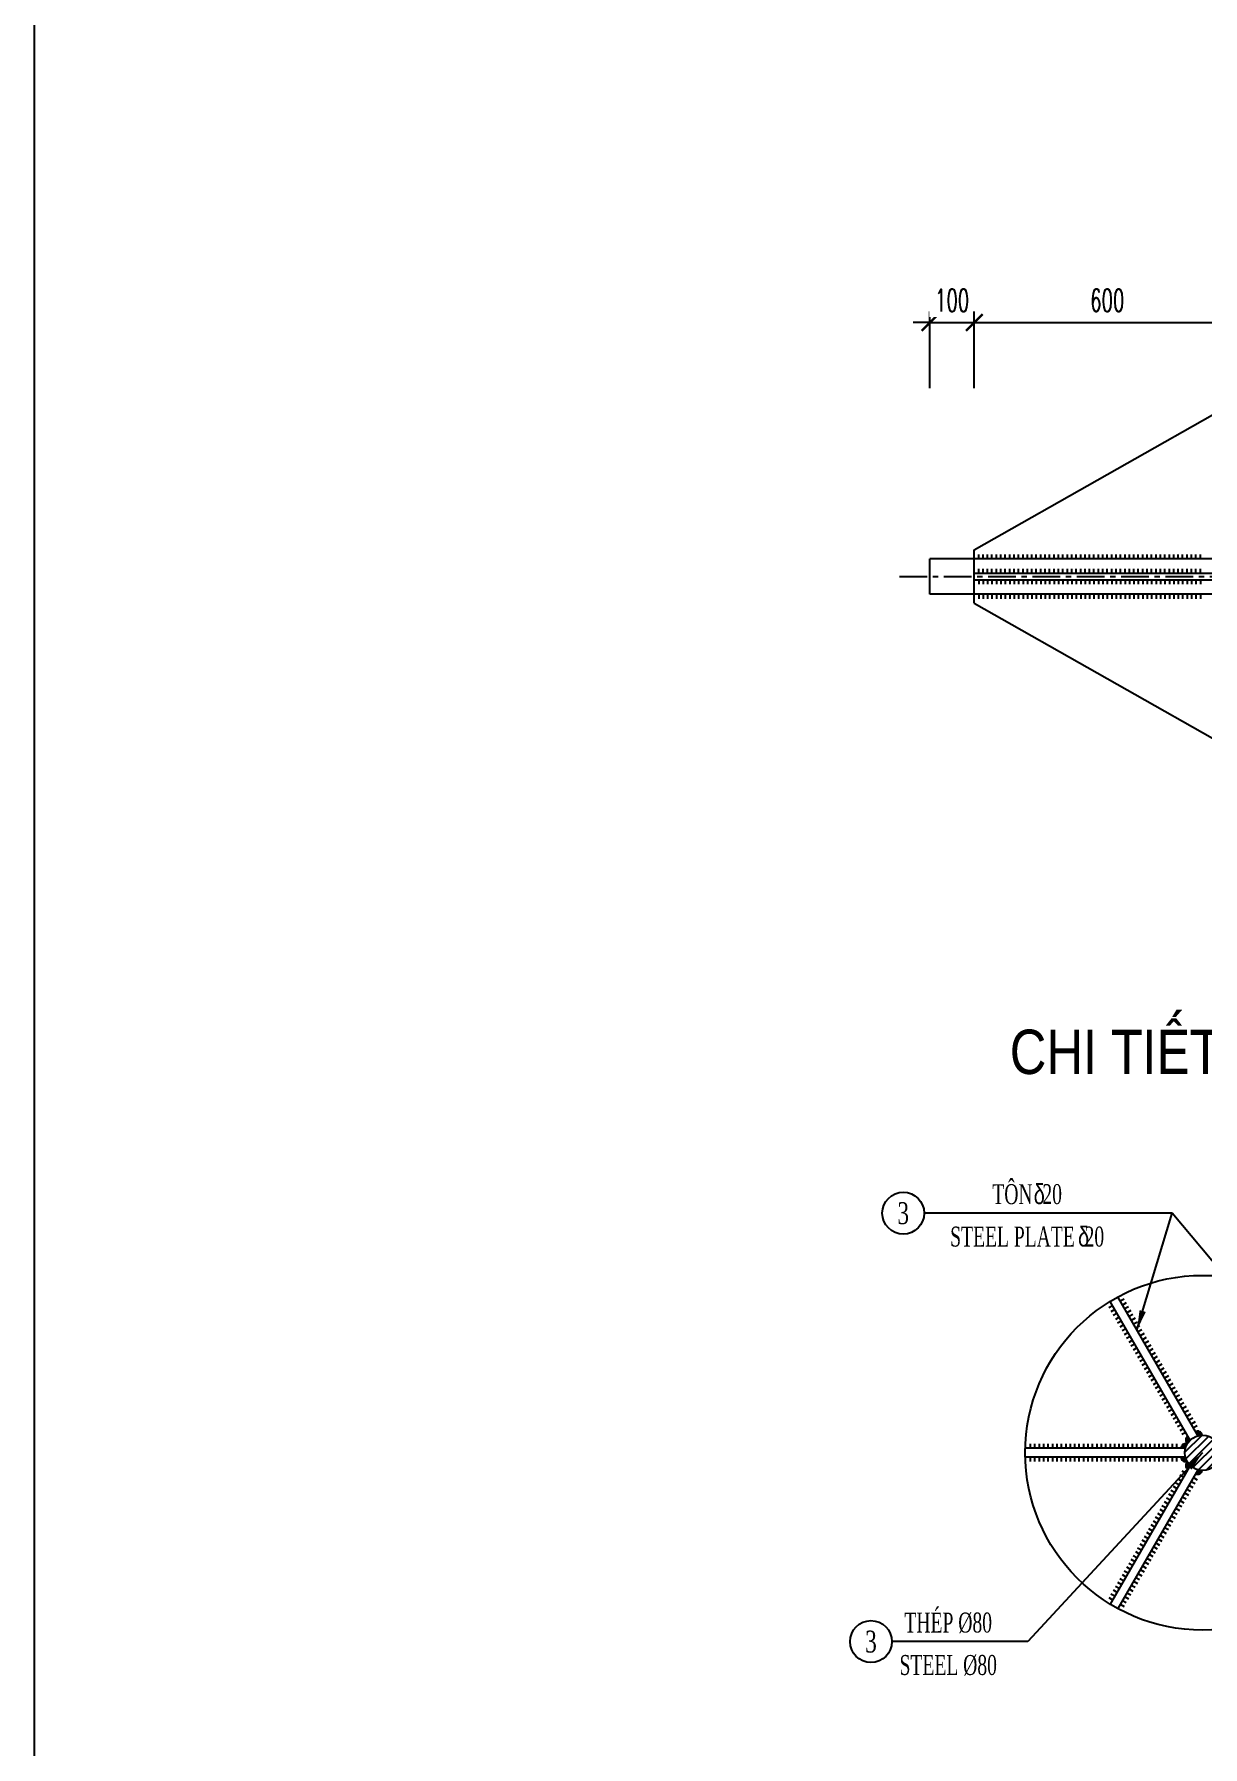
# Model space of a CAD drawing. Extents: x -687 to 808890, y -259 to 107959.
# Drawn here: x 796062 to 798698, y 75407 to 79269 of the extents above; entities that cross this region are included whole.
import ezdxf
from ezdxf.enums import TextEntityAlignment as Align

# ---------------------------------------------------------------- set-up
doc = ezdxf.new("R2010")
doc.units = 0
doc.header["$MEASUREMENT"] = 0
doc.header["$PDMODE"] = 3
doc.linetypes.add('CENTER', pattern=[2, 1.25, -0.25, 0.25, -0.25])
doc.layers.get('0').update_dxf_attribs({"color": 3, "linetype": 'CONTINUOUS'})
doc.layers.get('DEFPOINTS').update_dxf_attribs({"linetype": 'CONTINUOUS'})
for name, color, linetype in [('Han', 7, 'CONTINUOUS'), ('Hatch', 5, 'CONTINUOUS'), ('Kich thuoc', 4, 'CONTINUOUS'), ('Text', 3, 'CONTINUOUS'), ('Thep chu', 1, 'CONTINUOUS'), ('Thep dai', 6, 'CONTINUOUS'), ('Tim', 8, 'CENTER')]:
    doc.layers.add(name, color=color, linetype=linetype)
doc.styles.add('Kichthuoc', font='romans.shx', dxfattribs={"width": 0.6})
doc.styles.get("Standard").update_dxf_attribs({"font": 'vntimeh.shx', "width": 0.65})
doc.styles.add('SYMBOL', font='greeks.shx', dxfattribs={"width": 0.8})
doc.styles.add('Ten', font='VHARIALN.TTF')
doc.dimstyles.new('Dim 250', dxfattribs={"dimscale": 250, "dimtxt": 0.2, "dimasz": 0.15, "dimexe": 0.1, "dimexo": 0.1, "dimgap": 0.1, "dimtad": 1, "dimdec": 0, "dimlfac": -1, "dimzin": 0, "dimdsep": 46, "dimtxsty": 'Kichthuoc', "dimblk": 'ARCHTICK', "dimcen": 0.1, "dimdle": 0.1, "dimclrd": 4, "dimclre": 4, "dimclrt": 3, "dimadec": 0, "dimazin": 0, "dimtfac": 1, "dimtdec": 0, "dimtix": 1, "dimtmove": 2, "dimatfit": 3, "dimfxl": 1, "dimtfill": 1, "dimtolj": 1, "dimtzin": 0, "dimarcsym": 0})
doc.dimstyles.new('Le 250', dxfattribs={"dimscale": 250, "dimtxt": 0.22, "dimasz": 0.18, "dimexe": 0.1, "dimexo": 0.2, "dimgap": 0.1, "dimtad": 1, "dimdec": 0, "dimzin": 0, "dimdsep": 46, "dimtxsty": 'Kichthuoc', "dimblk": 'ARCHTICK', "dimcen": 0, "dimdle": 0.1, "dimclrd": 2, "dimclre": 2, "dimclrt": 256, "dimadec": 0, "dimazin": 0, "dimtfac": 1, "dimtdec": 0, "dimtix": 1, "dimtmove": 2, "dimatfit": 3, "dimfxl": 1, "dimtolj": 1, "dimtzin": 0, "dimarcsym": 0})

# ---------------------------------------------------------------- blocks, each defined once
blk = doc.blocks.new('_ArchTick')
at = {"color": 0, "linetype": 'ByBlock', "const_width": 0.15}
blk.add_lwpolyline([(-0.5, -0.5), (0.5, 0.5)], dxfattribs=at)
blk = doc.blocks.new('*D354')
at = {"layer": 'DEFPOINTS', "color": 0}
for p in [(798082.5, 78446.3), (798182.5, 78446.3)]:
    blk.add_point(p, dxfattribs=at)
at = {"layer": 'Kich thuoc', "color": 4, "lineweight": -2}
for p, q in [((798082.5, 78471.3), (798082.5, 78644.2)), ((798182.5, 78471.3), (798182.5, 78644.2)), ((798082.5, 78619.2), (798045, 78619.2)), ((798082.5, 78619.2), (798182.5, 78619.2)), ((798182.5, 78619.2), (798220, 78619.2))]:
    blk.add_line(p, q, dxfattribs=at)
at = {"layer": 'Kich thuoc', "color": 4, "lineweight": -2, "xscale": 37.5, "yscale": 37.5, "zscale": 37.5}
blk.add_blockref('_ArchTick', (798082.5, 78619.2), dxfattribs=at)
at = {"layer": 'Kich thuoc', "color": 4, "lineweight": -2, "xscale": 37.5, "yscale": 37.5, "zscale": 37.5, "rotation": 180}
blk.add_blockref('_ArchTick', (798182.5, 78619.2), dxfattribs=at)
at = {"layer": 'Kich thuoc', "color": 3, "insert": (798132.5, 78669.2), "char_height": 50, "attachment_point": 5, "style": 'Kichthuoc', "bg_fill": 3, "box_fill_scale": 1.25, "bg_fill_color": 256, "bg_fill_true_color": 13158600, "bg_fill_transparency": 8906240}
blk.add_mtext('\\A1;100', dxfattribs=at)
at = {"layer": 'DEFPOINTS', "color": 0}
blk.add_point((798182.5, 78619.2), dxfattribs=at)
blk = doc.blocks.new('*D355')
at = {"layer": 'DEFPOINTS', "color": 0}
for p in [(798782.5, 78619.2), (798182.5, 78446.3), (798782.5, 78446.3)]:
    blk.add_point(p, dxfattribs=at)
at = {"layer": 'Kich thuoc', "color": 4, "lineweight": -2}
for p, q in [((798182.5, 78471.3), (798182.5, 78644.2)), ((798782.5, 78471.3), (798782.5, 78644.2)), ((798157.5, 78619.2), (798807.5, 78619.2))]:
    blk.add_line(p, q, dxfattribs=at)
at = {"layer": 'Kich thuoc', "color": 4, "lineweight": -2, "xscale": 37.5, "yscale": 37.5, "zscale": 37.5, "rotation": 180}
blk.add_blockref('_ArchTick', (798182.5, 78619.2), dxfattribs=at)
at = {"layer": 'Kich thuoc', "color": 4, "lineweight": -2, "xscale": 37.5, "yscale": 37.5, "zscale": 37.5}
blk.add_blockref('_ArchTick', (798782.5, 78619.2), dxfattribs=at)
at = {"layer": 'Kich thuoc', "color": 3, "insert": (798482.5, 78669.2), "char_height": 50, "attachment_point": 5, "style": 'Kichthuoc', "bg_fill": 3, "box_fill_scale": 1.25, "bg_fill_color": 256, "bg_fill_true_color": 13158600, "bg_fill_transparency": 11732736}
blk.add_mtext('\\A1;600', dxfattribs=at)

msp = doc.modelspace()

# ---------------------------------------------------------------- hatches: boundary and pattern name
at = {"layer": 'Han'}
for points in [[(798648.7, 76080.2, -0.529798), (798662.4, 76089.5, 0.062746), (798658.7, 76080.2)], [(798664.4, 76107.4, 0.529798), (798663.2, 76090.9, -0.062746), (798669.4, 76098.7)], [(798681.7, 76117.4, -0.529798), (798696.6, 76110.2, 0.062746), (798686.7, 76108.7)], [(798648.7, 76060.2, 0.529798), (798662.4, 76050.9, -0.062746), (798658.7, 76060.2)], [(798664.4, 76033, -0.529798), (798663.2, 76049.5, 0.062746), (798669.4, 76041.6)], [(798681.7, 76023, 0.529798), (798696.6, 76030.2, -0.062746), (798686.7, 76031.6)]]:
    msp.add_hatch(color=256, dxfattribs=at).paths.add_polyline_path(points)
at = {"layer": 'Hatch'}
h = msp.add_hatch(dxfattribs=at)
h.set_pattern_fill('ANSI31', color=256, scale=100, style=0)
h.set_pattern_definition([(45, (-6946.069, -30804.726), (-8.83883476, 8.83883476), [])])
h.paths.add_polyline_path([(798657.5, 76070.2, 1), (798737.5, 76070.2, 1)])

# ---------------------------------------------------------------- linework, layer by layer
for p, q in [((798182.5, 77986.3), (798182.5, 78106.3)), ((798182.5, 77986.3), (798782.5, 77646.3)), ((798669.4, 76098.7), (798488.9, 76411.5)), ((798686.7, 76108.7), (798506.2, 76421.5)), ((798658.7, 76080.2), (798297.6, 76080.2)), ((798658.7, 76060.2), (798297.6, 76060.2)), ((798669.4, 76041.6), (798488.9, 75728.9)), ((798686.7, 76031.6), (798506.2, 75718.9))]:
    msp.add_line(p, q)
msp.add_circle((798697.5, 76070.2), 400)
at = {"layer": 'Han'}
for p, q in [((798192.5, 78086.3), (798192.5, 78096.3)), ((798192.5, 78086.3), (798192.5, 78096.3)), ((798202.5, 78086.3), (798202.5, 78096.3)), ((798202.5, 78086.3), (798202.5, 78096.3)), ((798212.5, 78086.3), (798212.5, 78096.3)), ((798222.5, 78086.3), (798222.5, 78096.3)), ((798232.5, 78086.3), (798232.5, 78096.3)), ((798242.5, 78086.3), (798242.5, 78096.3)), ((798252.5, 78086.3), (798252.5, 78096.3)), ((798262.5, 78086.3), (798262.5, 78096.3)), ((798272.5, 78086.3), (798272.5, 78096.3)), ((798282.5, 78086.3), (798282.5, 78096.3)), ((798292.5, 78086.3), (798292.5, 78096.3)), ((798302.5, 78086.3), (798302.5, 78096.3)), ((798312.5, 78086.3), (798312.5, 78096.3)), ((798322.5, 78086.3), (798322.5, 78096.3)), ((798332.5, 78086.3), (798332.5, 78096.3)), ((798342.5, 78086.3), (798342.5, 78096.3)), ((798352.5, 78086.3), (798352.5, 78096.3)), ((798362.5, 78086.3), (798362.5, 78096.3)), ((798372.5, 78086.3), (798372.5, 78096.3)), ((798382.5, 78086.3), (798382.5, 78096.3)), ((798392.5, 78086.3), (798392.5, 78096.3)), ((798402.5, 78086.3), (798402.5, 78096.3)), ((798412.5, 78086.3), (798412.5, 78096.3)), ((798422.5, 78086.3), (798422.5, 78096.3)), ((798432.5, 78086.3), (798432.5, 78096.3)), ((798442.5, 78086.3), (798442.5, 78096.3)), ((798452.5, 78086.3), (798452.5, 78096.3)), ((798462.5, 78086.3), (798462.5, 78096.3)), ((798472.5, 78086.3), (798472.5, 78096.3)), ((798482.5, 78086.3), (798482.5, 78096.3)), ((798492.5, 78086.3), (798492.5, 78096.3)), ((798502.5, 78086.3), (798502.5, 78096.3)), ((798512.5, 78086.3), (798512.5, 78096.3)), ((798522.5, 78086.3), (798522.5, 78096.3)), ((798532.5, 78086.3), (798532.5, 78096.3)), ((798542.5, 78086.3), (798542.5, 78096.3)), ((798552.5, 78086.3), (798552.5, 78096.3)), ((798562.5, 78086.3), (798562.5, 78096.3)), ((798572.5, 78086.3), (798572.5, 78096.3)), ((798582.5, 78086.3), (798582.5, 78096.3)), ((798592.5, 78086.3), (798592.5, 78096.3)), ((798602.5, 78086.3), (798602.5, 78096.3)), ((798612.5, 78086.3), (798612.5, 78096.3)), ((798622.5, 78086.3), (798622.5, 78096.3)), ((798632.5, 78086.3), (798632.5, 78096.3)), ((798642.5, 78086.3), (798642.5, 78096.3)), ((798652.5, 78086.3), (798652.5, 78096.3)), ((798662.5, 78086.3), (798662.5, 78096.3)), ((798672.5, 78086.3), (798672.5, 78096.3)), ((798682.5, 78086.3), (798682.5, 78096.3)), ((798692.5, 78086.3), (798692.5, 78096.3)), ((798192.5, 78053.8), (798192.5, 78063.8)), ((798192.5, 78053.8), (798192.5, 78063.8)), ((798202.5, 78053.8), (798202.5, 78063.8)), ((798202.5, 78053.8), (798202.5, 78063.8)), ((798212.5, 78053.8), (798212.5, 78063.8)), ((798222.5, 78053.8), (798222.5, 78063.8)), ((798232.5, 78053.8), (798232.5, 78063.8)), ((798242.5, 78053.8), (798242.5, 78063.8)), ((798252.5, 78053.8), (798252.5, 78063.8)), ((798262.5, 78053.8), (798262.5, 78063.8)), ((798272.5, 78053.8), (798272.5, 78063.8)), ((798282.5, 78053.8), (798282.5, 78063.8)), ((798292.5, 78053.8), (798292.5, 78063.8)), ((798302.5, 78053.8), (798302.5, 78063.8)), ((798312.5, 78053.8), (798312.5, 78063.8)), ((798322.5, 78053.8), (798322.5, 78063.8)), ((798332.5, 78053.8), (798332.5, 78063.8)), ((798342.5, 78053.8), (798342.5, 78063.8)), ((798352.5, 78053.8), (798352.5, 78063.8)), ((798362.5, 78053.8), (798362.5, 78063.8)), ((798372.5, 78053.8), (798372.5, 78063.8)), ((798382.5, 78053.8), (798382.5, 78063.8)), ((798392.5, 78053.8), (798392.5, 78063.8)), ((798402.5, 78053.8), (798402.5, 78063.8)), ((798412.5, 78053.8), (798412.5, 78063.8)), ((798422.5, 78053.8), (798422.5, 78063.8)), ((798432.5, 78053.8), (798432.5, 78063.8)), ((798442.5, 78053.8), (798442.5, 78063.8)), ((798452.5, 78053.8), (798452.5, 78063.8)), ((798462.5, 78053.8), (798462.5, 78063.8)), ((798472.5, 78053.8), (798472.5, 78063.8)), ((798482.5, 78053.8), (798482.5, 78063.8)), ((798492.5, 78053.8), (798492.5, 78063.8)), ((798502.5, 78053.8), (798502.5, 78063.8)), ((798512.5, 78053.8), (798512.5, 78063.8)), ((798522.5, 78053.8), (798522.5, 78063.8)), ((798532.5, 78053.8), (798532.5, 78063.8)), ((798542.5, 78053.8), (798542.5, 78063.8)), ((798552.5, 78053.8), (798552.5, 78063.8)), ((798562.5, 78053.8), (798562.5, 78063.8)), ((798572.5, 78053.8), (798572.5, 78063.8)), ((798582.5, 78053.8), (798582.5, 78063.8)), ((798592.5, 78053.8), (798592.5, 78063.8)), ((798602.5, 78053.8), (798602.5, 78063.8)), ((798612.5, 78053.8), (798612.5, 78063.8)), ((798622.5, 78053.8), (798622.5, 78063.8)), ((798632.5, 78053.8), (798632.5, 78063.8)), ((798642.5, 78053.8), (798642.5, 78063.8)), ((798652.5, 78053.8), (798652.5, 78063.8)), ((798662.5, 78053.8), (798662.5, 78063.8)), ((798672.5, 78053.8), (798672.5, 78063.8)), ((798682.5, 78053.8), (798682.5, 78063.8)), ((798692.5, 78053.8), (798692.5, 78063.8)), ((798192.5, 78038.8), (798192.5, 78028.8)), ((798192.5, 78038.8), (798192.5, 78028.8)), ((798202.5, 78038.8), (798202.5, 78028.8)), ((798202.5, 78038.8), (798202.5, 78028.8)), ((798212.5, 78038.8), (798212.5, 78028.8)), ((798222.5, 78038.8), (798222.5, 78028.8)), ((798232.5, 78038.8), (798232.5, 78028.8)), ((798242.5, 78038.8), (798242.5, 78028.8)), ((798252.5, 78038.8), (798252.5, 78028.8)), ((798262.5, 78038.8), (798262.5, 78028.8)), ((798272.5, 78038.8), (798272.5, 78028.8)), ((798282.5, 78038.8), (798282.5, 78028.8)), ((798292.5, 78038.8), (798292.5, 78028.8)), ((798302.5, 78038.8), (798302.5, 78028.8)), ((798312.5, 78038.8), (798312.5, 78028.8)), ((798322.5, 78038.8), (798322.5, 78028.8)), ((798332.5, 78038.8), (798332.5, 78028.8)), ((798342.5, 78038.8), (798342.5, 78028.8)), ((798352.5, 78038.8), (798352.5, 78028.8)), ((798362.5, 78038.8), (798362.5, 78028.8)), ((798372.5, 78038.8), (798372.5, 78028.8)), ((798382.5, 78038.8), (798382.5, 78028.8)), ((798392.5, 78038.8), (798392.5, 78028.8)), ((798402.5, 78038.8), (798402.5, 78028.8)), ((798412.5, 78038.8), (798412.5, 78028.8)), ((798422.5, 78038.8), (798422.5, 78028.8)), ((798432.5, 78038.8), (798432.5, 78028.8)), ((798442.5, 78038.8), (798442.5, 78028.8)), ((798452.5, 78038.8), (798452.5, 78028.8)), ((798462.5, 78038.8), (798462.5, 78028.8)), ((798472.5, 78038.8), (798472.5, 78028.8)), ((798482.5, 78038.8), (798482.5, 78028.8)), ((798492.5, 78038.8), (798492.5, 78028.8)), ((798502.5, 78038.8), (798502.5, 78028.8)), ((798512.5, 78038.8), (798512.5, 78028.8)), ((798522.5, 78038.8), (798522.5, 78028.8)), ((798532.5, 78038.8), (798532.5, 78028.8)), ((798542.5, 78038.8), (798542.5, 78028.8)), ((798552.5, 78038.8), (798552.5, 78028.8)), ((798562.5, 78038.8), (798562.5, 78028.8)), ((798572.5, 78038.8), (798572.5, 78028.8)), ((798582.5, 78038.8), (798582.5, 78028.8)), ((798592.5, 78038.8), (798592.5, 78028.8)), ((798602.5, 78038.8), (798602.5, 78028.8)), ((798612.5, 78038.8), (798612.5, 78028.8)), ((798622.5, 78038.8), (798622.5, 78028.8)), ((798632.5, 78038.8), (798632.5, 78028.8)), ((798642.5, 78038.8), (798642.5, 78028.8)), ((798652.5, 78038.8), (798652.5, 78028.8)), ((798662.5, 78038.8), (798662.5, 78028.8)), ((798672.5, 78038.8), (798672.5, 78028.8)), ((798682.5, 78038.8), (798682.5, 78028.8)), ((798692.5, 78038.8), (798692.5, 78028.8)), ((798192.5, 78006.3), (798192.5, 77996.3)), ((798192.5, 78006.3), (798192.5, 77996.3)), ((798202.5, 78006.3), (798202.5, 77996.3)), ((798202.5, 78006.3), (798202.5, 77996.3)), ((798212.5, 78006.3), (798212.5, 77996.3)), ((798222.5, 78006.3), (798222.5, 77996.3)), ((798232.5, 78006.3), (798232.5, 77996.3)), ((798242.5, 78006.3), (798242.5, 77996.3)), ((798252.5, 78006.3), (798252.5, 77996.3)), ((798262.5, 78006.3), (798262.5, 77996.3)), ((798272.5, 78006.3), (798272.5, 77996.3)), ((798282.5, 78006.3), (798282.5, 77996.3)), ((798292.5, 78006.3), (798292.5, 77996.3)), ((798302.5, 78006.3), (798302.5, 77996.3)), ((798312.5, 78006.3), (798312.5, 77996.3)), ((798322.5, 78006.3), (798322.5, 77996.3)), ((798332.5, 78006.3), (798332.5, 77996.3)), ((798342.5, 78006.3), (798342.5, 77996.3)), ((798352.5, 78006.3), (798352.5, 77996.3)), ((798362.5, 78006.3), (798362.5, 77996.3)), ((798372.5, 78006.3), (798372.5, 77996.3)), ((798382.5, 78006.3), (798382.5, 77996.3)), ((798392.5, 78006.3), (798392.5, 77996.3)), ((798402.5, 78006.3), (798402.5, 77996.3)), ((798412.5, 78006.3), (798412.5, 77996.3)), ((798422.5, 78006.3), (798422.5, 77996.3)), ((798432.5, 78006.3), (798432.5, 77996.3)), ((798442.5, 78006.3), (798442.5, 77996.3)), ((798452.5, 78006.3), (798452.5, 77996.3)), ((798462.5, 78006.3), (798462.5, 77996.3)), ((798472.5, 78006.3), (798472.5, 77996.3)), ((798482.5, 78006.3), (798482.5, 77996.3)), ((798492.5, 78006.3), (798492.5, 77996.3)), ((798502.5, 78006.3), (798502.5, 77996.3)), ((798512.5, 78006.3), (798512.5, 77996.3)), ((798522.5, 78006.3), (798522.5, 77996.3)), ((798532.5, 78006.3), (798532.5, 77996.3)), ((798542.5, 78006.3), (798542.5, 77996.3)), ((798552.5, 78006.3), (798552.5, 77996.3)), ((798562.5, 78006.3), (798562.5, 77996.3)), ((798572.5, 78006.3), (798572.5, 77996.3)), ((798582.5, 78006.3), (798582.5, 77996.3)), ((798592.5, 78006.3), (798592.5, 77996.3)), ((798602.5, 78006.3), (798602.5, 77996.3)), ((798612.5, 78006.3), (798612.5, 77996.3)), ((798622.5, 78006.3), (798622.5, 77996.3)), ((798632.5, 78006.3), (798632.5, 77996.3)), ((798642.5, 78006.3), (798642.5, 77996.3)), ((798652.5, 78006.3), (798652.5, 77996.3)), ((798662.5, 78006.3), (798662.5, 77996.3)), ((798672.5, 78006.3), (798672.5, 77996.3)), ((798682.5, 78006.3), (798682.5, 77996.3)), ((798692.5, 78006.3), (798692.5, 77996.3)), ((798494.4, 76401.8), (798485.8, 76396.8)), ((798520.4, 76416.8), (798511.7, 76411.8)), ((798525.4, 76408.2), (798516.7, 76403.2)), ((798530.4, 76399.5), (798521.7, 76394.5)), ((798499.4, 76393.2), (798490.8, 76388.2)), ((798504.4, 76384.5), (798495.8, 76379.5)), ((798509.4, 76375.8), (798500.8, 76370.8)), ((798514.4, 76367.2), (798505.8, 76362.2)), ((798519.4, 76358.5), (798510.8, 76353.5)), ((798535.4, 76390.8), (798526.7, 76385.8)), ((798540.4, 76382.2), (798531.7, 76377.2)), ((798545.4, 76373.5), (798536.7, 76368.5)), ((798550.4, 76364.9), (798541.7, 76359.9)), ((798555.4, 76356.2), (798546.7, 76351.2)), ((798524.4, 76349.9), (798515.8, 76344.9)), ((798529.4, 76341.2), (798520.8, 76336.2)), ((798534.4, 76332.5), (798525.8, 76327.5)), ((798539.4, 76323.9), (798530.8, 76318.9)), ((798560.4, 76347.5), (798551.7, 76342.5)), ((798565.4, 76338.9), (798556.7, 76333.9)), ((798570.4, 76330.2), (798561.7, 76325.2)), ((798575.4, 76321.6), (798566.7, 76316.6)), ((798544.4, 76315.2), (798535.8, 76310.2)), ((798549.4, 76306.6), (798540.8, 76301.6)), ((798554.4, 76297.9), (798545.8, 76292.9)), ((798559.4, 76289.2), (798550.8, 76284.2)), ((798564.4, 76280.6), (798555.8, 76275.6)), ((798580.4, 76312.9), (798571.7, 76307.9)), ((798585.4, 76304.2), (798576.7, 76299.2)), ((798590.4, 76295.6), (798581.7, 76290.6)), ((798595.4, 76286.9), (798586.7, 76281.9)), ((798569.4, 76271.9), (798560.8, 76266.9)), ((798574.4, 76263.3), (798565.8, 76258.3)), ((798579.4, 76254.6), (798570.8, 76249.6)), ((798584.4, 76245.9), (798575.8, 76240.9)), ((798600.4, 76278.3), (798591.7, 76273.3)), ((798605.4, 76269.6), (798596.7, 76264.6)), ((798610.4, 76260.9), (798601.7, 76255.9)), ((798615.4, 76252.3), (798606.7, 76247.3)), ((798620.4, 76243.6), (798611.7, 76238.6)), ((798589.4, 76237.3), (798580.8, 76232.3)), ((798594.4, 76228.6), (798585.8, 76223.6)), ((798599.4, 76220), (798590.8, 76215)), ((798604.4, 76211.3), (798595.8, 76206.3)), ((798609.4, 76202.6), (798600.8, 76197.6)), ((798625.4, 76235), (798616.7, 76230)), ((798630.4, 76226.3), (798621.7, 76221.3)), ((798635.4, 76217.6), (798626.7, 76212.6)), ((798640.4, 76209), (798631.7, 76204)), ((798614.4, 76194), (798605.8, 76189)), ((798619.4, 76185.3), (798610.8, 76180.3)), ((798624.4, 76176.7), (798615.8, 76171.7)), ((798629.4, 76168), (798620.8, 76163)), ((798645.4, 76200.3), (798636.7, 76195.3)), ((798650.4, 76191.7), (798641.7, 76186.7)), ((798655.4, 76183), (798646.7, 76178)), ((798660.4, 76174.3), (798651.7, 76169.3)), ((798665.4, 76165.7), (798656.7, 76160.7)), ((798634.4, 76159.3), (798625.8, 76154.3)), ((798639.4, 76150.7), (798630.8, 76145.7)), ((798644.4, 76142), (798635.8, 76137)), ((798649.4, 76133.4), (798640.8, 76128.4)), ((798654.4, 76124.7), (798645.8, 76119.7)), ((798670.4, 76157), (798661.7, 76152)), ((798675.4, 76148.4), (798666.7, 76143.4)), ((798680.4, 76139.7), (798671.7, 76134.7)), ((798685.4, 76131), (798676.7, 76126)), ((798308.7, 76090.2), (798308.7, 76080.2)), ((798318.7, 76090.2), (798318.7, 76080.2)), ((798328.7, 76090.2), (798328.7, 76080.2)), ((798338.7, 76090.2), (798338.7, 76080.2)), ((798348.7, 76090.2), (798348.7, 76080.2)), ((798358.7, 76090.2), (798358.7, 76080.2)), ((798368.7, 76090.2), (798368.7, 76080.2)), ((798378.7, 76090.2), (798378.7, 76080.2)), ((798388.7, 76090.2), (798388.7, 76080.2)), ((798398.7, 76090.2), (798398.7, 76080.2)), ((798408.7, 76090.2), (798408.7, 76080.2)), ((798418.7, 76090.2), (798418.7, 76080.2)), ((798428.7, 76090.2), (798428.7, 76080.2)), ((798438.7, 76090.2), (798438.7, 76080.2)), ((798448.7, 76090.2), (798448.7, 76080.2)), ((798458.7, 76090.2), (798458.7, 76080.2)), ((798468.7, 76090.2), (798468.7, 76080.2)), ((798478.7, 76090.2), (798478.7, 76080.2)), ((798488.7, 76090.2), (798488.7, 76080.2)), ((798498.7, 76090.2), (798498.7, 76080.2)), ((798508.7, 76090.2), (798508.7, 76080.2)), ((798518.7, 76090.2), (798518.7, 76080.2)), ((798528.7, 76090.2), (798528.7, 76080.2)), ((798538.7, 76090.2), (798538.7, 76080.2)), ((798548.7, 76090.2), (798548.7, 76080.2)), ((798558.7, 76090.2), (798558.7, 76080.2)), ((798568.7, 76090.2), (798568.7, 76080.2)), ((798578.7, 76090.2), (798578.7, 76080.2)), ((798588.7, 76090.2), (798588.7, 76080.2)), ((798598.7, 76090.2), (798598.7, 76080.2)), ((798608.7, 76090.2), (798608.7, 76080.2)), ((798618.7, 76090.2), (798618.7, 76080.2)), ((798628.7, 76090.2), (798628.7, 76080.2)), ((798638.7, 76090.2), (798638.7, 76080.2)), ((798659.4, 76116), (798650.8, 76111)), ((798308.7, 76060.2), (798308.7, 76050.2)), ((798318.7, 76060.2), (798318.7, 76050.2)), ((798328.7, 76060.2), (798328.7, 76050.2)), ((798338.7, 76060.2), (798338.7, 76050.2)), ((798348.7, 76060.2), (798348.7, 76050.2)), ((798358.7, 76060.2), (798358.7, 76050.2)), ((798368.7, 76060.2), (798368.7, 76050.2)), ((798378.7, 76060.2), (798378.7, 76050.2)), ((798388.7, 76060.2), (798388.7, 76050.2)), ((798398.7, 76060.2), (798398.7, 76050.2)), ((798408.7, 76060.2), (798408.7, 76050.2)), ((798418.7, 76060.2), (798418.7, 76050.2)), ((798428.7, 76060.2), (798428.7, 76050.2)), ((798438.7, 76060.2), (798438.7, 76050.2)), ((798448.7, 76060.2), (798448.7, 76050.2)), ((798458.7, 76060.2), (798458.7, 76050.2)), ((798468.7, 76060.2), (798468.7, 76050.2)), ((798478.7, 76060.2), (798478.7, 76050.2)), ((798488.7, 76060.2), (798488.7, 76050.2)), ((798498.7, 76060.2), (798498.7, 76050.2)), ((798508.7, 76060.2), (798508.7, 76050.2)), ((798518.7, 76060.2), (798518.7, 76050.2)), ((798528.7, 76060.2), (798528.7, 76050.2)), ((798538.7, 76060.2), (798538.7, 76050.2)), ((798548.7, 76060.2), (798548.7, 76050.2)), ((798558.7, 76060.2), (798558.7, 76050.2)), ((798568.7, 76060.2), (798568.7, 76050.2)), ((798578.7, 76060.2), (798578.7, 76050.2)), ((798588.7, 76060.2), (798588.7, 76050.2)), ((798598.7, 76060.2), (798598.7, 76050.2)), ((798608.7, 76060.2), (798608.7, 76050.2)), ((798618.7, 76060.2), (798618.7, 76050.2)), ((798628.7, 76060.2), (798628.7, 76050.2)), ((798638.7, 76060.2), (798638.7, 76050.2)), ((798640.8, 76012), (798649.4, 76007)), ((798645.8, 76020.7), (798654.4, 76015.7)), ((798650.8, 76029.3), (798659.4, 76024.3)), ((798676.7, 76014.3), (798685.4, 76009.3)), ((798620.8, 75977.3), (798629.4, 75972.3)), ((798625.8, 75986), (798634.4, 75981)), ((798630.8, 75994.7), (798639.4, 75989.7)), ((798635.8, 76003.3), (798644.4, 75998.3)), ((798651.7, 75971), (798660.4, 75966)), ((798656.7, 75979.7), (798665.4, 75974.7)), ((798661.7, 75988.3), (798670.4, 75983.3)), ((798666.7, 75997), (798675.4, 75992)), ((798671.7, 76005.7), (798680.4, 76000.7)), ((798595.8, 75934), (798604.4, 75929)), ((798600.8, 75942.7), (798609.4, 75937.7)), ((798605.8, 75951.4), (798614.4, 75946.4)), ((798610.8, 75960), (798619.4, 75955)), ((798615.8, 75968.7), (798624.4, 75963.7)), ((798631.7, 75936.4), (798640.4, 75931.4)), ((798636.7, 75945), (798645.4, 75940)), ((798641.7, 75953.7), (798650.4, 75948.7)), ((798646.7, 75962.3), (798655.4, 75957.3)), ((798575.8, 75899.4), (798584.4, 75894.4)), ((798580.8, 75908.1), (798589.4, 75903.1)), ((798585.8, 75916.7), (798594.4, 75911.7)), ((798590.8, 75925.4), (798599.4, 75920.4)), ((798606.7, 75893.1), (798615.4, 75888.1)), ((798611.7, 75901.7), (798620.4, 75896.7)), ((798616.7, 75910.4), (798625.4, 75905.4)), ((798621.7, 75919), (798630.4, 75914)), ((798626.7, 75927.7), (798635.4, 75922.7)), ((798550.8, 75856.1), (798559.4, 75851.1)), ((798555.8, 75864.8), (798564.4, 75859.8)), ((798560.8, 75873.4), (798569.4, 75868.4)), ((798565.8, 75882.1), (798574.4, 75877.1)), ((798570.8, 75890.7), (798579.4, 75885.7)), ((798586.7, 75858.4), (798595.4, 75853.4)), ((798591.7, 75867.1), (798600.4, 75862.1)), ((798596.7, 75875.7), (798605.4, 75870.7)), ((798601.7, 75884.4), (798610.4, 75879.4)), ((798530.8, 75821.5), (798539.4, 75816.5)), ((798535.8, 75830.1), (798544.4, 75825.1)), ((798540.8, 75838.8), (798549.4, 75833.8)), ((798545.8, 75847.4), (798554.4, 75842.4)), ((798566.7, 75823.8), (798575.4, 75818.8)), ((798571.7, 75832.4), (798580.4, 75827.4)), ((798576.7, 75841.1), (798585.4, 75836.1)), ((798581.7, 75849.8), (798590.4, 75844.8)), ((798505.8, 75778.2), (798514.4, 75773.2)), ((798510.8, 75786.8), (798519.4, 75781.8)), ((798515.8, 75795.5), (798524.4, 75790.5)), ((798520.8, 75804.1), (798529.4, 75799.1)), ((798525.8, 75812.8), (798534.4, 75807.8)), ((798541.7, 75780.5), (798550.4, 75775.5)), ((798546.7, 75789.1), (798555.4, 75784.1)), ((798551.7, 75797.8), (798560.4, 75792.8)), ((798556.7, 75806.5), (798565.4, 75801.5)), ((798561.7, 75815.1), (798570.4, 75810.1)), ((798485.8, 75743.5), (798494.4, 75738.5)), ((798490.8, 75752.2), (798499.4, 75747.2)), ((798495.8, 75760.8), (798504.4, 75755.8)), ((798500.8, 75769.5), (798509.4, 75764.5)), ((798521.7, 75745.8), (798530.4, 75740.8)), ((798526.7, 75754.5), (798535.4, 75749.5)), ((798531.7, 75763.2), (798540.4, 75758.2)), ((798536.7, 75771.8), (798545.4, 75766.8)), ((798511.7, 75728.5), (798520.4, 75723.5)), ((798516.7, 75737.2), (798525.4, 75732.2))]:
    msp.add_line(p, q, dxfattribs=at)
for centre, start, end in [((798658.7, 76080.2), 68.3417, 180), ((798669.4, 76098.7), 120, 231.6583), ((798686.7, 76108.7), 8.3417, 120), ((798658.7, 76060.2), 180, 291.6583), ((798669.4, 76041.6), 128.3417, 240), ((798686.7, 76031.6), 240, 351.6583)]:
    msp.add_arc(centre, 10, start, end, dxfattribs=at)
at = {"layer": 'Kich thuoc'}
for p, q in [((798182.5, 78053.8), (798782.5, 78053.8)), ((798182.5, 78038.8), (798182.5, 78053.8)), ((798182.5, 78038.8), (798782.5, 78038.8))]:
    msp.add_line(p, q, dxfattribs=at)
at = {"layer": 'Text'}
for centre in [(798022.3, 76610.5), (797949.6, 75644.3)]:
    msp.add_circle(centre, 47.2, dxfattribs=at)
at = {"layer": 'Thep chu'}
msp.add_lwpolyline([(796062.4, 71239), (808889.6, 71239), (808889.6, 106534.8), (796062.4, 106534.8)], close=True, dxfattribs=at)
at = {"layer": 'Thep dai'}
for p, q in [((798082.5, 78006.3), (798082.5, 78086.3)), ((798782.5, 78086.3), (798082.5, 78086.3)), ((798782.5, 78006.3), (798082.5, 78006.3))]:
    msp.add_line(p, q, dxfattribs=at)
msp.add_circle((798697.5, 76070.2), 40, dxfattribs=at)
at = {"layer": 'Tim', "ltscale": 50}
msp.add_line((798013.7, 78046.3), (802125, 78046.3), dxfattribs=at)

# ---------------------------------------------------------------- texts
at = {"layer": 'Text', "color": 3, "style": 'Ten'}
msp.add_text('Chi tiÕt mòi cäc (details of pile tip)', height=100, dxfattribs=at).set_placement((799397.7, 76924.4), align=Align.CENTER)
at = {"layer": 'Text', "width": 0.65}
for s, p in [('t«n  20', (798301.8, 76630.9)), ('steel plate  20', (798301.8, 76535.2)), ('thÐp %%c80', (798123.8, 75664.7)), ('steel %%c80', (798123.8, 75569))]:
    msp.add_text(s, height=45, dxfattribs=at).set_placement(p, align=Align.CENTER)
at = {"layer": 'Text', "style": 'SYMBOL', "width": 0.75}
for p in [(798316.6, 76630.9), (798416.6, 76535.2)]:
    msp.add_text('d', height=45, dxfattribs=at).set_placement(p)
at = {"layer": 'Text', "width": 0.7}
for p in [(798022.3, 76610.5), (797949.6, 75644.3)]:
    msp.add_text('3', height=49.5, dxfattribs=at).set_placement(p, align=Align.MIDDLE)

# ---------------------------------------------------------------- leaders
at = {"layer": 'Kich thuoc'}
for points in [[(798843.8, 76353.7), (798629.1, 76610.5), (798069.5, 76610.5)], [(798549.4, 76346.7), (798629.1, 76610.5)], [(798697.5, 76070.2), (798303.7, 75644.3), (797996.9, 75644.3)]]:
    msp.add_leader(points, dimstyle='Le 250', override={"dimtad": 0}, dxfattribs=at)

# ---------------------------------------------------------------- next in the draw order: dimensions: what is measured, and where the dimension line sits
dim = msp.add_linear_dim(base=(798182.5, 78619.2), p1=(798082.5, 78446.3), p2=(798182.5, 78446.3), dimstyle='Dim 250', dxfattribs=at)
dim.commit()
dim.dimension.update_dxf_attribs({"geometry": '*D354', "text_midpoint": (798132.5, 78669.2)})

# ---------------------------------------------------------------- next in the draw order: dimensions: what is measured, and where the dimension line sits
dim = msp.add_linear_dim(base=(798782.5, 78619.2), p1=(798182.5, 78446.3), p2=(798782.5, 78446.3), dimstyle='Dim 250', dxfattribs=at)
dim.commit()
dim.dimension.update_dxf_attribs({"geometry": '*D355', "text_midpoint": (798482.5, 78669.2)})

# ---------------------------------------------------------------- next in the draw order: linework, layer by layer
msp.add_line((798182.5, 78106.3), (798782.5, 78446.3))

doc.saveas('drawing.dxf')
